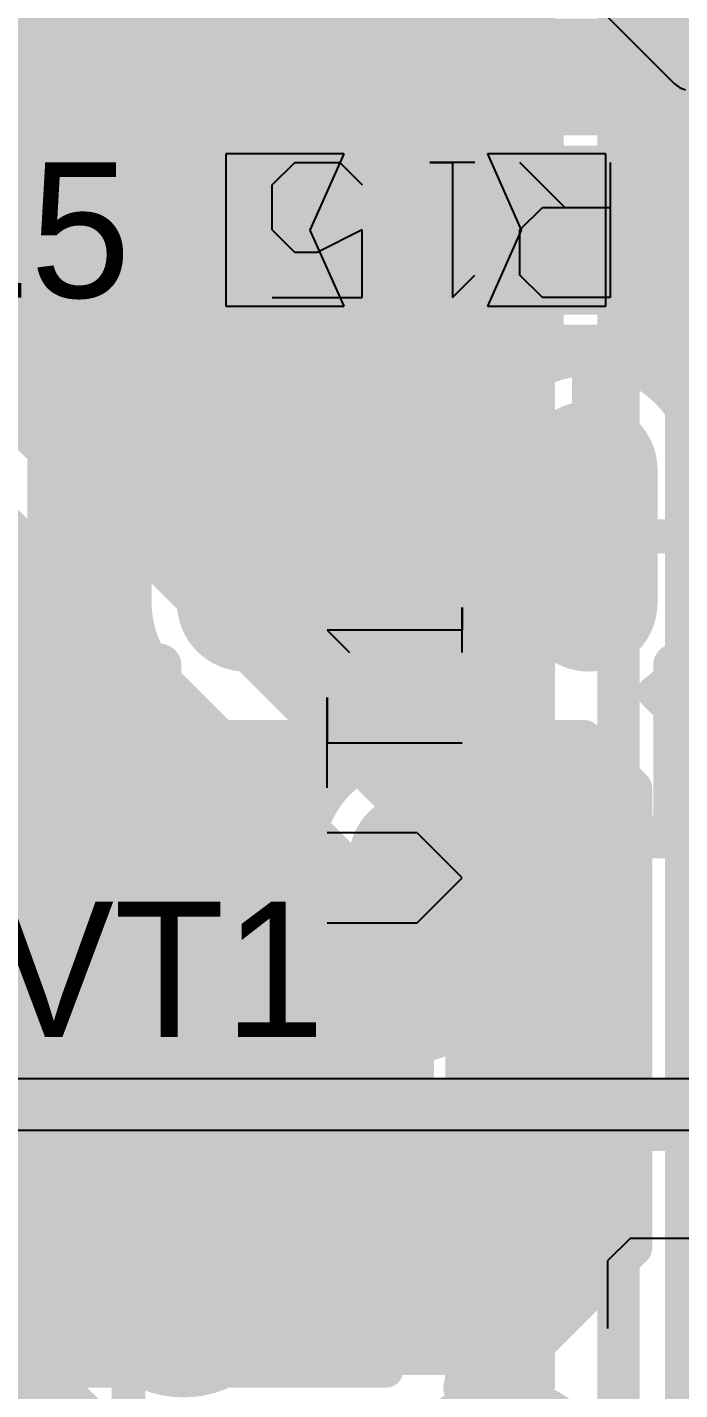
# Model space of a CAD drawing. Header units: millimetres. Extents: x 0.11 to 5.67, y 0.55 to 4.24.
# Drawn here: x 4.3573 to 4.5094, y 1.6717 to 1.9892 of the extents above; entities that cross this region are included whole.
import ezdxf

# ---------------------------------------------------------------- set-up
doc = ezdxf.new("R2010")
doc.units = ezdxf.units.MM
doc.header["$MEASUREMENT"] = 0
for name, color, linetype in [('BottomLayer', 5, 'Continuous'), ('BottomOverlay', 54, 'Continuous'), ('InternalPlane1', 76, 'Continuous'), ('InternalPlane2', 16, 'Continuous'), ('Mechanical3', 76, 'Continuous'), ('MultiLayer', 9, 'Continuous'), ('TopLayer', 1, 'Continuous'), ('TopOverlay', 2, 'Continuous'), ('TopPaste', 8, 'Continuous'), ('TopSolder', 216, 'Continuous'), ('ViaHoleLayer', 16, 'Continuous')]:
    doc.layers.add(name, color=color, linetype=linetype)

# ---------------------------------------------------------------- blocks, each defined once
blk = doc.blocks.new('SOT_23_123__65')
at = {"layer": 'Mechanical3'}
for p, q in [((-0.04429, 0.01967), (-0.04429, -0.00132)), ((-0.0233, -0.00132), (-0.0233, 0.01967)), ((-0.01281, 0.01967), (0.00819, 0.01967)), ((0.00819, 0.01967), (-0.00231, 0.01967)), ((-0.00231, 0.01967), (-0.00231, -0.01181)), ((0.02393, 0.01967), (0.01868, 0.01443)), ((0.02393, -0.01181), (0.02393, 0.01967)), ((-0.04429, -0.00132), (-0.0338, -0.01181)), ((-0.0338, -0.01181), (-0.0233, -0.00132)), ((0.01868, -0.01181), (0.02918, -0.01181)), ((0.02918, -0.01181), (0.02393, -0.01181))]:
    blk.add_line(p, q, dxfattribs=at)
at = {"layer": 'TopLayer', "const_width": 0.02807}
for points in [[(0.03027, 0.03866), (0.06125, 0.03866)], [(-0.06073, -0.00134), (-0.02975, -0.00134)], [(0.03027, -0.04134), (0.06125, -0.04134)]]:
    blk.add_lwpolyline(points, dxfattribs=at)
at = {"layer": 'TopLayer', "const_width": 0.01404}
for points in [[(0.02325, 0.03866, 1), (0.03729, 0.03866, 1)], [(0.05423, 0.03866, 1), (0.06827, 0.03866, 1)], [(-0.06775, -0.00134, 1), (-0.05371, -0.00134, 1)], [(-0.03677, -0.00134, 1), (-0.02273, -0.00134, 1)], [(0.02325, -0.04134, 1), (0.03729, -0.04134, 1)], [(0.05423, -0.04134, 1), (0.06827, -0.04134, 1)]]:
    blk.add_lwpolyline(points, format="xyb", close=True, dxfattribs=at)
at = {"layer": 'TopOverlay', "const_width": 0.01}
for points in [[(-0.02424, 0.05866), (-0.02424, 0.02866)], [(-0.02424, 0.05866), (0.01576, 0.05866)], [(0.02576, 0.00866), (0.02576, -0.01134)], [(-0.02424, -0.03134), (-0.02424, -0.06134)], [(-0.02424, -0.06134), (0.01576, -0.06134)]]:
    blk.add_lwpolyline(points, dxfattribs=at)
at = {"layer": 'TopOverlay', "const_width": 0.005}
for points in [[(-0.02674, 0.05866, 1), (-0.02174, 0.05866, 1)], [(-0.02674, 0.05866, 1), (-0.02174, 0.05866, 1)], [(0.01326, 0.05866, 1), (0.01826, 0.05866, 1)], [(-0.02674, 0.02866, 1), (-0.02174, 0.02866, 1)], [(0.02326, 0.00866, 1), (0.02826, 0.00866, 1)], [(0.02326, -0.01134, 1), (0.02826, -0.01134, 1)], [(-0.02674, -0.03134, 1), (-0.02174, -0.03134, 1)], [(-0.02674, -0.06134, 1), (-0.02174, -0.06134, 1)], [(-0.02674, -0.06134, 1), (-0.02174, -0.06134, 1)], [(0.01326, -0.06134, 1), (0.01826, -0.06134, 1)]]:
    blk.add_lwpolyline(points, format="xyb", close=True, dxfattribs=at)
at = {"layer": 'TopPaste', "const_width": 0.02807}
for points in [[(0.03027, 0.03866), (0.06125, 0.03866)], [(-0.06073, -0.00134), (-0.02975, -0.00134)], [(0.03027, -0.04134), (0.06125, -0.04134)]]:
    blk.add_lwpolyline(points, dxfattribs=at)
at = {"layer": 'TopPaste', "const_width": 0.01404}
for points in [[(0.02325, 0.03866, 1), (0.03729, 0.03866, 1)], [(0.05423, 0.03866, 1), (0.06827, 0.03866, 1)], [(-0.06775, -0.00134, 1), (-0.05371, -0.00134, 1)], [(-0.03677, -0.00134, 1), (-0.02273, -0.00134, 1)], [(0.02325, -0.04134, 1), (0.03729, -0.04134, 1)], [(0.05423, -0.04134, 1), (0.06827, -0.04134, 1)]]:
    blk.add_lwpolyline(points, format="xyb", close=True, dxfattribs=at)
at = {"layer": 'TopSolder', "const_width": 0.03201}
for points in [[(0.03027, 0.03866), (0.06125, 0.03866)], [(-0.06073, -0.00134), (-0.02975, -0.00134)], [(0.03027, -0.04134), (0.06125, -0.04134)]]:
    blk.add_lwpolyline(points, dxfattribs=at)
at = {"layer": 'TopSolder', "const_width": 0.016}
for points in [[(0.02227, 0.03866, 1), (0.03827, 0.03866, 1)], [(0.05325, 0.03866, 1), (0.06925, 0.03866, 1)], [(-0.06873, -0.00134, 1), (-0.05273, -0.00134, 1)], [(-0.03775, -0.00134, 1), (-0.02175, -0.00134, 1)], [(0.02227, -0.04134, 1), (0.03827, -0.04134, 1)], [(0.05325, -0.04134, 1), (0.06925, -0.04134, 1)]]:
    blk.add_lwpolyline(points, format="xyb", close=True, dxfattribs=at)
blk = doc.blocks.new('RC0603_161')
at = {"layer": 'Mechanical3'}
for p, q in [((-0.04528, -0.01575), (-0.04528, 0.01574)), ((-0.04528, 0.01574), (-0.02953, 0.01574)), ((-0.02953, 0.01574), (-0.02429, 0.01049)), ((-0.00854, 0.01574), (-0.01379, 0.01049)), ((-0.00854, -0.01575), (-0.00854, 0.01574)), ((0.03344, 0.01574), (0.01245, 0.01574)), ((0.01245, 0.01574), (0.01245, -0.00001)), ((-0.02429, 0.01049), (-0.02429, -0.00001)), ((0.01245, -0.00001), (0.02294, 0.00524)), ((0.02294, 0.00524), (0.02819, 0.00524)), ((0.02819, 0.00524), (0.03344, -0.00001)), ((-0.02429, -0.00001), (-0.02953, -0.00525)), ((0.03344, -0.00001), (0.03344, -0.0105)), ((-0.02953, -0.00525), (-0.04528, -0.00525)), ((-0.03478, -0.00525), (-0.02429, -0.01575)), ((0.0177, -0.01575), (0.01245, -0.0105)), ((0.03344, -0.0105), (0.02819, -0.01575)), ((-0.01379, -0.01575), (-0.00329, -0.01575)), ((-0.00329, -0.01575), (-0.00854, -0.01575)), ((0.02819, -0.01575), (0.0177, -0.01575))]:
    blk.add_line(p, q, dxfattribs=at)
at = {"layer": 'TopLayer'}
for points in [[(-0.04429, -0.01772), (-0.01673, -0.01772), (-0.04429, 0.01772), (-0.01673, 0.01772)], [(0.04427, 0.01772), (0.01671, 0.01772), (0.04427, -0.01772), (0.01671, -0.01772)]]:
    blk.add_solid(points, dxfattribs=at)
at = {"layer": 'TopOverlay', "const_width": 0.00701}
for points in [[(-0.05217, 0.02559), (-0.05217, -0.02559)], [(0.05217, 0.02559), (-0.05217, 0.02559)], [(0.05217, 0.02559), (0.05217, -0.02559)], [(0.05217, -0.02559), (-0.05217, -0.02559)]]:
    blk.add_lwpolyline(points, dxfattribs=at)
at = {"layer": 'TopOverlay', "const_width": 0.0035}
for points in [[(-0.05392, 0.02559, 1), (-0.05041, 0.02559, 1)], [(-0.05392, 0.02559, 1), (-0.05041, 0.02559, 1)], [(0.05041, 0.02559, 1), (0.05392, 0.02559, 1)], [(0.05041, 0.02559, 1), (0.05392, 0.02559, 1)], [(-0.05392, -0.02559, 1), (-0.05041, -0.02559, 1)], [(-0.05392, -0.02559, 1), (-0.05041, -0.02559, 1)], [(0.05041, -0.02559, 1), (0.05392, -0.02559, 1)], [(0.05041, -0.02559, 1), (0.05392, -0.02559, 1)]]:
    blk.add_lwpolyline(points, format="xyb", close=True, dxfattribs=at)
at = {"layer": 'TopPaste'}
for p, q in [((-0.04429, 0.01772), (-0.04429, -0.01772)), ((-0.01673, 0.01772), (-0.04429, 0.01772)), ((-0.02461, 0), (-0.01673, 0.01772)), ((0.04427, 0.01772), (0.01671, 0.01772)), ((0.01671, 0.01772), (0.02458, 0)), ((0.04427, -0.01772), (0.04427, 0.01772)), ((-0.01673, -0.01772), (-0.02461, 0)), ((0.02458, 0), (0.01671, -0.01772)), ((-0.04429, -0.01772), (-0.01673, -0.01772)), ((0.01671, -0.01772), (0.04427, -0.01772))]:
    blk.add_line(p, q, dxfattribs=at)
at = {"layer": 'TopSolder'}
for points in [[(-0.04626, -0.01969), (-0.01476, -0.01969), (-0.04626, 0.01969), (-0.01476, 0.01969)], [(0.04624, 0.01969), (0.01474, 0.01969), (0.04624, -0.01969), (0.01474, -0.01969)]]:
    blk.add_solid(points, dxfattribs=at)
blk = doc.blocks.new('RTL8188_MODULE_B_177')
at = {"layer": 'BottomOverlay'}
for p, q in [((0.39721, -0.07086), (0.39721, -0.05512)), ((0.39197, -0.07611), (0.39721, -0.07086)), ((0.37622, -0.07611), (0.39197, -0.07611))]:
    blk.add_line(p, q, dxfattribs=at)
at = {"layer": 'BottomOverlay', "const_width": 0.00787}
for points in [[(0.50886, -0.01181), (0.50886, -0.10039)], [(0.50886, -0.10039), (0, -0.10039)]]:
    blk.add_lwpolyline(points, dxfattribs=at)
at = {"layer": 'BottomOverlay', "const_width": 0.00394}
blk.add_lwpolyline([(0.50689, -0.10039, 1), (0.51083, -0.10039, 1)], format="xyb", close=True, dxfattribs=at)
blk.add_lwpolyline([(0.50689, -0.10039, 1), (0.51083, -0.10039, 1)], format="xyb", close=True, dxfattribs=at)

msp = doc.modelspace()

# ---------------------------------------------------------------- linework, layer by layer
at = {"layer": 'BottomLayer'}
for points, const_width in [([(4.47638, 1.67297), (4.47638, 2.03408)], 0.00787), ([(4.49508, 1.63091), (4.49508, 2.03408)], 0.00984), ([(4.51083, 1.62438), (4.51083, 2.02756)], 0.00984), ([(4.33071, 1.99114), (4.47638, 1.99114)], 0.00787), ([(4.33071, 1.98326), (4.47638, 1.98326)], 0.00787), ([(4.33071, 1.97539), (4.47638, 1.97539)], 0.00787), ([(4.33071, 1.96751), (4.47638, 1.96751)], 0.00787), ([(4.33071, 1.95964), (4.47638, 1.95964)], 0.00787), ([(4.33071, 1.95177), (4.47638, 1.95177)], 0.00787), ([(4.33071, 1.94389), (4.47638, 1.94389)], 0.00787), ([(4.33071, 1.93602), (4.47638, 1.93602)], 0.00787), ([(4.33071, 1.92814), (4.47638, 1.92814)], 0.00787), ([(4.33071, 1.92027), (4.47638, 1.92027)], 0.00787), ([(4.33071, 1.9124), (4.47638, 1.9124)], 0.00787), ([(4.34573, 1.90452), (4.47638, 1.90452)], 0.00787), ([(4.35013, 1.90131), (4.45347, 1.79796)], 0.00787), ([(4.35478, 1.89665), (4.47638, 1.89665)], 0.00787), ([(4.3376, 1.88878), (4.44094, 1.78543)], 0.00787), ([(4.36266, 1.88877), (4.47638, 1.88877)], 0.00787), ([(4.37053, 1.8809), (4.47638, 1.8809)], 0.00787), ([(3.89442, 1.87303), (4.35335, 1.87303)], 0.00787), ([(4.37841, 1.87303), (4.47638, 1.87303)], 0.00787), ([(3.90316, 1.86515), (4.36123, 1.86515)], 0.00787), ([(4.38628, 1.86515), (4.47638, 1.86515)], 0.00787), ([(3.90845, 1.85728), (4.3691, 1.85728)], 0.00787), ([(4.39415, 1.85728), (4.47638, 1.85728)], 0.00787), ([(3.91163, 1.8494), (4.37697, 1.8494)], 0.00787), ([(4.40203, 1.8494), (4.47638, 1.8494)], 0.00787), ([(3.91317, 1.84153), (4.38485, 1.84153)], 0.00787), ([(4.4099, 1.84153), (4.47638, 1.84153)], 0.00787), ([(3.91324, 1.83366), (4.39272, 1.83366)], 0.00787), ([(4.41778, 1.83366), (4.47638, 1.83366)], 0.00787), ([(3.91185, 1.82578), (4.4006, 1.82578)], 0.00787), ([(4.42565, 1.82578), (4.47638, 1.82578)], 0.00787), ([(3.90885, 1.81791), (4.40847, 1.81791)], 0.00787), ([(4.43352, 1.81791), (4.47638, 1.81791)], 0.00787), ([(3.9038, 1.81003), (4.41634, 1.81003)], 0.00787), ([(4.4414, 1.81003), (4.47638, 1.81003)], 0.00787), ([(3.89552, 1.80216), (4.42422, 1.80216)], 0.00787), ([(4.44927, 1.80216), (4.47638, 1.80216)], 0.00787), ([(3.87587, 1.79429), (4.43209, 1.79429)], 0.00787), ([(4.45629, 1.79429), (4.47638, 1.79429)], 0.00787), ([(3.81496, 1.78641), (4.43997, 1.78641)], 0.00787), ([(4.45863, 1.78641), (4.47638, 1.78641)], 0.00787), ([(4.44094, 1.67618), (4.44094, 1.78543)], 0.00787), ([(4.45866, 1.67618), (4.45866, 1.78543)], 0.00787), ([(3.91339, 1.77854), (4.44094, 1.77854)], 0.00787), ([(4.45866, 1.77854), (4.47638, 1.77854)], 0.00787), ([(3.91339, 1.77066), (4.44094, 1.77066)], 0.00787), ([(4.45866, 1.77066), (4.47638, 1.77066)], 0.00787), ([(3.91339, 1.76279), (4.44094, 1.76279)], 0.00787), ([(4.45866, 1.76279), (4.47638, 1.76279)], 0.00787), ([(3.91339, 1.75492), (4.44094, 1.75492)], 0.00787), ([(4.45866, 1.75492), (4.47638, 1.75492)], 0.00787), ([(3.91339, 1.74704), (4.44094, 1.74704)], 0.00787), ([(4.45866, 1.74704), (4.47638, 1.74704)], 0.00787), ([(3.91339, 1.73917), (4.44094, 1.73917)], 0.00787), ([(4.45866, 1.73917), (4.47638, 1.73917)], 0.00787), ([(3.91339, 1.73129), (4.44094, 1.73129)], 0.00787), ([(4.45866, 1.73129), (4.47638, 1.73129)], 0.00787), ([(3.91339, 1.72342), (4.44094, 1.72342)], 0.00787), ([(4.45866, 1.72342), (4.47638, 1.72342)], 0.00787), ([(3.91339, 1.71555), (4.44094, 1.71555)], 0.00787), ([(4.45866, 1.71555), (4.47638, 1.71555)], 0.00787), ([(3.91339, 1.70767), (4.44094, 1.70767)], 0.00787), ([(4.45866, 1.70767), (4.47638, 1.70767)], 0.00787), ([(3.91339, 1.6998), (4.44094, 1.6998)], 0.00787), ([(4.45866, 1.6998), (4.47638, 1.6998)], 0.00787), ([(3.87796, 1.69192), (4.44094, 1.69192)], 0.00787), ([(4.45866, 1.69192), (4.47638, 1.69192)], 0.00787), ([(3.88583, 1.68405), (4.44094, 1.68405)], 0.00787), ([(4.45866, 1.68405), (4.47638, 1.68405)], 0.00787), ([(3.8937, 1.67618), (4.44094, 1.67618)], 0.00787), ([(4.45866, 1.67618), (4.47638, 1.67618)], 0.00787)]:
    msp.add_lwpolyline(points, dxfattribs=dict(at, const_width=const_width))
for points, const_width in [([(4.47441, 1.99114, 1), (4.47835, 1.99114, 1)], 0.00394), ([(4.47441, 1.98326, 1), (4.47835, 1.98326, 1)], 0.00394), ([(4.47441, 1.97539, 1), (4.47835, 1.97539, 1)], 0.00394), ([(4.47441, 1.96751, 1), (4.47835, 1.96751, 1)], 0.00394), ([(4.47441, 1.95964, 1), (4.47835, 1.95964, 1)], 0.00394), ([(4.47441, 1.95177, 1), (4.47835, 1.95177, 1)], 0.00394), ([(4.47441, 1.94389, 1), (4.47835, 1.94389, 1)], 0.00394), ([(4.47441, 1.93602, 1), (4.47835, 1.93602, 1)], 0.00394), ([(4.47441, 1.92814, 1), (4.47835, 1.92814, 1)], 0.00394), ([(4.47441, 1.92027, 1), (4.47835, 1.92027, 1)], 0.00394), ([(4.47441, 1.9124, 1), (4.47835, 1.9124, 1)], 0.00394), ([(4.47441, 1.90452, 1), (4.47835, 1.90452, 1)], 0.00394), ([(4.35282, 1.89665, 1), (4.35675, 1.89665, 1)], 0.00394), ([(4.47441, 1.89665, 1), (4.47835, 1.89665, 1)], 0.00394), ([(4.36069, 1.88877, 1), (4.36463, 1.88877, 1)], 0.00394), ([(4.47441, 1.88877, 1), (4.47835, 1.88877, 1)], 0.00394), ([(4.36856, 1.8809, 1), (4.3725, 1.8809, 1)], 0.00394), ([(4.47441, 1.8809, 1), (4.47835, 1.8809, 1)], 0.00394), ([(4.35138, 1.87303, 1), (4.35532, 1.87303, 1)], 0.00394), ([(4.37644, 1.87303, 1), (4.38038, 1.87303, 1)], 0.00394), ([(4.47441, 1.87303, 1), (4.47835, 1.87303, 1)], 0.00394), ([(4.35926, 1.86515, 1), (4.36319, 1.86515, 1)], 0.00394), ([(4.38431, 1.86515, 1), (4.38825, 1.86515, 1)], 0.00394), ([(4.47441, 1.86515, 1), (4.47835, 1.86515, 1)], 0.00394), ([(4.36713, 1.85728, 1), (4.37107, 1.85728, 1)], 0.00394), ([(4.39219, 1.85728, 1), (4.39612, 1.85728, 1)], 0.00394), ([(4.47441, 1.85728, 1), (4.47835, 1.85728, 1)], 0.00394), ([(4.37501, 1.8494, 1), (4.37894, 1.8494, 1)], 0.00394), ([(4.40006, 1.8494, 1), (4.404, 1.8494, 1)], 0.00394), ([(4.47441, 1.8494, 1), (4.47835, 1.8494, 1)], 0.00394), ([(4.38288, 1.84153, 1), (4.38682, 1.84153, 1)], 0.00394), ([(4.40793, 1.84153, 1), (4.41187, 1.84153, 1)], 0.00394), ([(4.47441, 1.84153, 1), (4.47835, 1.84153, 1)], 0.00394), ([(4.39075, 1.83366, 1), (4.39469, 1.83366, 1)], 0.00394), ([(4.41581, 1.83366, 1), (4.41975, 1.83366, 1)], 0.00394), ([(4.47441, 1.83366, 1), (4.47835, 1.83366, 1)], 0.00394), ([(4.39863, 1.82578, 1), (4.40256, 1.82578, 1)], 0.00394), ([(4.42368, 1.82578, 1), (4.42762, 1.82578, 1)], 0.00394), ([(4.47441, 1.82578, 1), (4.47835, 1.82578, 1)], 0.00394), ([(4.4065, 1.81791, 1), (4.41044, 1.81791, 1)], 0.00394), ([(4.43156, 1.81791, 1), (4.43549, 1.81791, 1)], 0.00394), ([(4.47441, 1.81791, 1), (4.47835, 1.81791, 1)], 0.00394), ([(4.41438, 1.81003, 1), (4.41831, 1.81003, 1)], 0.00394), ([(4.43943, 1.81003, 1), (4.44337, 1.81003, 1)], 0.00394), ([(4.47441, 1.81003, 1), (4.47835, 1.81003, 1)], 0.00394), ([(4.38727, 1.79429, 1), (4.39908, 1.79429, 1)], 0.01181), ([(4.42225, 1.80216, 1), (4.42619, 1.80216, 1)], 0.00394), ([(4.4473, 1.80216, 1), (4.45124, 1.80216, 1)], 0.00394), ([(4.47441, 1.80216, 1), (4.47835, 1.80216, 1)], 0.00394), ([(4.4515, 1.79796, 1), (4.45544, 1.79796, 1)], 0.00394), ([(4.4515, 1.79796, 1), (4.45544, 1.79796, 1)], 0.00394), ([(4.4515, 1.79796, 1), (4.45544, 1.79796, 1)], 0.00394), ([(4.43012, 1.79429, 1), (4.43406, 1.79429, 1)], 0.00394), ([(4.45432, 1.79429, 1), (4.45826, 1.79429, 1)], 0.00394), ([(4.47441, 1.79429, 1), (4.47835, 1.79429, 1)], 0.00394), ([(4.438, 1.78641, 1), (4.44193, 1.78641, 1)], 0.00394), ([(4.45667, 1.78641, 1), (4.4606, 1.78641, 1)], 0.00394), ([(4.47441, 1.78641, 1), (4.47835, 1.78641, 1)], 0.00394), ([(4.43898, 1.78543, 1), (4.44291, 1.78543, 1)], 0.00394), ([(4.43898, 1.78543, 1), (4.44291, 1.78543, 1)], 0.00394), ([(4.45669, 1.78543, 1), (4.46063, 1.78543, 1)], 0.00394), ([(4.45669, 1.78543, 1), (4.46063, 1.78543, 1)], 0.00394), ([(4.45669, 1.78543, 1), (4.46063, 1.78543, 1)], 0.00394), ([(4.43898, 1.77854, 1), (4.44291, 1.77854, 1)], 0.00394), ([(4.45669, 1.77854, 1), (4.46063, 1.77854, 1)], 0.00394), ([(4.47441, 1.77854, 1), (4.47835, 1.77854, 1)], 0.00394), ([(4.37598, 1.7628, 1), (4.3878, 1.7628, 1)], 0.01181), ([(4.43898, 1.77066, 1), (4.44291, 1.77066, 1)], 0.00394), ([(4.45669, 1.77066, 1), (4.46063, 1.77066, 1)], 0.00394), ([(4.47441, 1.77066, 1), (4.47835, 1.77066, 1)], 0.00394), ([(4.43898, 1.76279, 1), (4.44291, 1.76279, 1)], 0.00394), ([(4.45669, 1.76279, 1), (4.46063, 1.76279, 1)], 0.00394), ([(4.47441, 1.76279, 1), (4.47835, 1.76279, 1)], 0.00394), ([(4.43898, 1.75492, 1), (4.44291, 1.75492, 1)], 0.00394), ([(4.45669, 1.75492, 1), (4.46063, 1.75492, 1)], 0.00394), ([(4.47441, 1.75492, 1), (4.47835, 1.75492, 1)], 0.00394), ([(4.39961, 1.74409, 1), (4.41142, 1.74409, 1)], 0.01181), ([(4.43898, 1.74704, 1), (4.44291, 1.74704, 1)], 0.00394), ([(4.45669, 1.74704, 1), (4.46063, 1.74704, 1)], 0.00394), ([(4.47441, 1.74704, 1), (4.47835, 1.74704, 1)], 0.00394), ([(4.43898, 1.73917, 1), (4.44291, 1.73917, 1)], 0.00394), ([(4.45669, 1.73917, 1), (4.46063, 1.73917, 1)], 0.00394), ([(4.47441, 1.73917, 1), (4.47835, 1.73917, 1)], 0.00394), ([(4.37106, 1.72441, 1), (4.38287, 1.72441, 1)], 0.01181), ([(4.43898, 1.73129, 1), (4.44291, 1.73129, 1)], 0.00394), ([(4.45669, 1.73129, 1), (4.46063, 1.73129, 1)], 0.00394), ([(4.47441, 1.73129, 1), (4.47835, 1.73129, 1)], 0.00394), ([(4.43898, 1.72342, 1), (4.44291, 1.72342, 1)], 0.00394), ([(4.45669, 1.72342, 1), (4.46063, 1.72342, 1)], 0.00394), ([(4.47441, 1.72342, 1), (4.47835, 1.72342, 1)], 0.00394), ([(4.41142, 1.7126, 1), (4.42323, 1.7126, 1)], 0.01181), ([(4.43898, 1.71555, 1), (4.44291, 1.71555, 1)], 0.00394), ([(4.45669, 1.71555, 1), (4.46063, 1.71555, 1)], 0.00394), ([(4.47441, 1.71555, 1), (4.47835, 1.71555, 1)], 0.00394), ([(4.43898, 1.70767, 1), (4.44291, 1.70767, 1)], 0.00394), ([(4.45669, 1.70767, 1), (4.46063, 1.70767, 1)], 0.00394), ([(4.47441, 1.70767, 1), (4.47835, 1.70767, 1)], 0.00394), ([(4.3878, 1.69587, 1), (4.39961, 1.69587, 1)], 0.01181), ([(4.43898, 1.6998, 1), (4.44291, 1.6998, 1)], 0.00394), ([(4.45669, 1.6998, 1), (4.46063, 1.6998, 1)], 0.00394), ([(4.47441, 1.6998, 1), (4.47835, 1.6998, 1)], 0.00394), ([(4.43898, 1.69192, 1), (4.44291, 1.69192, 1)], 0.00394), ([(4.45669, 1.69192, 1), (4.46063, 1.69192, 1)], 0.00394), ([(4.47441, 1.69192, 1), (4.47835, 1.69192, 1)], 0.00394), ([(4.43898, 1.68405, 1), (4.44291, 1.68405, 1)], 0.00394), ([(4.45669, 1.68405, 1), (4.46063, 1.68405, 1)], 0.00394), ([(4.47441, 1.68405, 1), (4.47835, 1.68405, 1)], 0.00394), ([(4.43898, 1.67618, 1), (4.44291, 1.67618, 1)], 0.00394), ([(4.43898, 1.67618, 1), (4.44291, 1.67618, 1)], 0.00394), ([(4.45669, 1.67618, 1), (4.46063, 1.67618, 1)], 0.00394), ([(4.45669, 1.67618, 1), (4.46063, 1.67618, 1)], 0.00394), ([(4.45669, 1.67618, 1), (4.46063, 1.67618, 1)], 0.00394), ([(4.45669, 1.67618, 1), (4.46063, 1.67618, 1)], 0.00394), ([(4.47441, 1.67618, 1), (4.47835, 1.67618, 1)], 0.00394), ([(4.47441, 1.67297, 1), (4.47835, 1.67297, 1)], 0.00394), ([(4.47441, 1.67297, 1), (4.47835, 1.67297, 1)], 0.00394), ([(4.4562, 1.67203, 1), (4.46014, 1.67203, 1)], 0.00394), ([(4.4562, 1.67203, 1), (4.46014, 1.67203, 1)], 0.00394), ([(4.4562, 1.67203, 1), (4.46014, 1.67203, 1)], 0.00394)]:
    msp.add_lwpolyline(points, format="xyb", close=True, dxfattribs=dict(at, const_width=const_width))
at = {"layer": 'BottomLayer', "const_width": 0.00787}
for points in [[(4.45347, 1.79796, -0.198912), (4.45866, 1.78543)], [(4.45347, 1.79796, -0.198912), (4.45866, 1.78543)], [(4.45866, 1.67618, -0.059154), (4.45817, 1.67203)], [(4.45866, 1.67618, -0.059154), (4.45817, 1.67203)], [(4.45817, 1.67203, -0.184167), (4.47638, 1.67297)]]:
    msp.add_lwpolyline(points, format="xyb", dxfattribs=at)
at = {"layer": 'InternalPlane1', "const_width": 0.02591}
for points in [[(4.38022, 1.79429, 1), (4.40613, 1.79429, 1)], [(4.36894, 1.7628, 1), (4.39484, 1.7628, 1)], [(4.39256, 1.74409, 1), (4.41846, 1.74409, 1)], [(4.36402, 1.72441, 1), (4.38992, 1.72441, 1)], [(4.40437, 1.7126, 1), (4.43028, 1.7126, 1)], [(4.38075, 1.69587, 1), (4.40665, 1.69587, 1)], [(4.45555, 1.64862, 1), (4.48146, 1.64862, 1)]]:
    msp.add_lwpolyline(points, format="xyb", close=True, dxfattribs=at)
at = {"layer": 'InternalPlane2'}
for p, q in [((4.48222, 2.00192), (4.50803, 1.9761)), ((4.50803, 1.9761), (4.50803, 1.9761)), ((4.50803, 1.9761), (4.50927, 1.97516)), ((4.50927, 1.97516), (4.5107, 1.97456)), ((4.55363, 1.74415), (4.35138, 1.74415)), ((4.35385, 1.73223), (4.5561, 1.73223))]:
    msp.add_line(p, q, dxfattribs=at)
at = {"layer": 'InternalPlane2', "const_width": 0.01181}
for points in [[(4.48469, 2.00787), (4.51225, 1.98032)], [(4.51225, 1.98032), (4.90453, 1.98032)], [(4.35138, 1.73819), (4.5561, 1.73819)]]:
    msp.add_lwpolyline(points, dxfattribs=at)
at = {"layer": 'InternalPlane2'}
for points, const_width in [([(4.50929, 1.98032, 1), (4.5152, 1.98032, 1)], 0.00591), ([(4.50929, 1.98032, 1), (4.5152, 1.98032, 1)], 0.00591), ([(4.38022, 1.79429, 1), (4.40613, 1.79429, 1)], 0.02591), ([(4.36894, 1.7628, 1), (4.39484, 1.7628, 1)], 0.02591), ([(4.39256, 1.74409, 1), (4.41846, 1.74409, 1)], 0.02591), ([(4.36402, 1.72441, 1), (4.38992, 1.72441, 1)], 0.02591), ([(4.40437, 1.7126, 1), (4.43028, 1.7126, 1)], 0.02591), ([(4.38075, 1.69587, 1), (4.40665, 1.69587, 1)], 0.02591), ([(4.45555, 1.64862, 1), (4.48146, 1.64862, 1)], 0.02591)]:
    msp.add_lwpolyline(points, format="xyb", close=True, dxfattribs=dict(at, const_width=const_width))
at = {"layer": 'MultiLayer', "const_width": 0.01181}
for points in [[(4.38727, 1.79429, 1), (4.39908, 1.79429, 1)], [(4.37598, 1.7628, 1), (4.3878, 1.7628, 1)], [(4.39961, 1.74409, 1), (4.41142, 1.74409, 1)], [(4.37106, 1.72441, 1), (4.38287, 1.72441, 1)], [(4.41142, 1.7126, 1), (4.42323, 1.7126, 1)], [(4.3878, 1.69587, 1), (4.39961, 1.69587, 1)]]:
    msp.add_lwpolyline(points, format="xyb", close=True, dxfattribs=at)
at = {"layer": 'TopLayer', "const_width": 0.00787}
for points in [[(4.44685, 1.85925), (4.44685, 2.06398)], [(4.29823, 1.99114), (4.44685, 1.99114)], [(4.46457, 1.9813), (4.47047, 1.9872)], [(4.47047, 1.9872), (4.49311, 1.9872)], [(4.49311, 1.9872), (4.52165, 1.95866)], [(4.29823, 1.98326), (4.44685, 1.98326)], [(4.46653, 1.98326), (4.49705, 1.98326)], [(4.29823, 1.98228), (4.36122, 1.91929)], [(4.46457, 1.97146), (4.46457, 1.9813)], [(4.30512, 1.97539), (4.44685, 1.97539)], [(4.46457, 1.97539), (4.50493, 1.97539)], [(4.39176, 1.97146), (4.44294, 1.97146)], [(4.39176, 1.9124), (4.39176, 1.97146)], [(4.44294, 1.9124), (4.44294, 1.97146)], [(4.46457, 1.97146), (4.50394, 1.97146)], [(4.50394, 1.9124), (4.50394, 1.97146)], [(4.313, 1.96751), (4.39176, 1.96751)], [(4.41735, 1.94193), (4.41735, 1.96752)], [(4.44294, 1.96751), (4.44685, 1.96751)], [(4.47835, 1.94193), (4.47835, 1.96752)], [(4.50394, 1.96751), (4.5128, 1.96751)], [(4.32087, 1.95964), (4.39176, 1.95964)], [(4.44294, 1.95964), (4.44685, 1.95964)], [(4.50394, 1.95964), (4.52067, 1.95964)], [(4.32875, 1.95177), (4.39176, 1.95177)], [(4.44294, 1.95177), (4.44685, 1.95177)], [(4.50394, 1.95177), (4.52165, 1.95177)], [(4.33662, 1.94389), (4.39176, 1.94389)], [(4.39569, 1.94193), (4.41735, 1.94193)], [(4.41735, 1.94193), (4.439, 1.94193)], [(4.41735, 1.91634), (4.41735, 1.94193)], [(4.44294, 1.94389), (4.44685, 1.94389)], [(4.47835, 1.94193), (4.5, 1.94193)], [(4.47835, 1.91634), (4.47835, 1.94193)], [(4.50394, 1.94389), (4.52165, 1.94389)], [(4.34449, 1.93602), (4.39176, 1.93602)], [(4.44294, 1.93602), (4.44685, 1.93602)], [(4.50394, 1.93602), (4.52165, 1.93602)], [(4.35237, 1.92814), (4.39176, 1.92814)], [(4.44294, 1.92814), (4.44685, 1.92814)], [(4.50394, 1.92814), (4.52165, 1.92814)], [(4.36024, 1.92027), (4.39176, 1.92027)], [(4.44294, 1.92027), (4.44685, 1.92027)], [(4.50394, 1.92027), (4.52756, 1.92027)], [(4.36122, 1.85827), (4.36122, 1.91929)], [(4.36122, 1.9124), (4.44685, 1.9124)], [(4.39176, 1.9124), (4.44294, 1.9124)], [(4.46457, 1.9124), (4.50394, 1.9124)], [(4.46457, 1.89654), (4.46457, 1.9124)], [(4.46457, 1.9124), (4.53544, 1.9124)], [(4.40819, 1.87056), (4.40819, 1.90796)], [(4.48819, 1.87056), (4.48819, 1.90796)], [(4.36122, 1.90452), (4.39011, 1.90452)], [(4.42627, 1.90452), (4.44685, 1.90452)], [(4.46457, 1.90452), (4.47011, 1.90452)], [(4.50627, 1.90452), (4.54331, 1.90452)], [(4.36122, 1.89665), (4.38461, 1.89665)], [(4.43177, 1.89665), (4.44685, 1.89665)], [(4.51176, 1.89665), (4.5624, 1.89665)], [(4.36122, 1.88877), (4.38249, 1.88877)], [(4.43389, 1.88877), (4.44685, 1.88877)], [(4.38234, 1.85507), (4.38234, 1.88606)], [(4.43404, 1.85507), (4.43404, 1.88606)], [(4.36122, 1.8809), (4.38234, 1.8809)], [(4.43404, 1.8809), (4.44685, 1.8809)], [(4.36122, 1.87303), (4.38234, 1.87303)], [(4.43404, 1.87303), (4.44685, 1.87303)], [(4.38628, 1.87056), (4.40819, 1.87056)], [(4.40819, 1.87056), (4.4301, 1.87056)], [(4.48819, 1.87056), (4.5101, 1.87056)], [(4.36122, 1.86515), (4.38234, 1.86515)], [(4.43404, 1.86515), (4.44685, 1.86515)], [(4.36122, 1.85827), (4.38314, 1.83635)], [(4.36221, 1.85728), (4.38234, 1.85728)], [(4.43404, 1.85728), (4.44692, 1.85728)], [(4.44685, 1.85925), (4.44744, 1.84154)], [(4.37008, 1.8494), (4.38297, 1.8494)], [(4.43341, 1.8494), (4.44718, 1.8494)], [(4.37796, 1.84153), (4.38617, 1.84153)], [(4.43021, 1.84154), (4.44744, 1.84154)], [(4.5102, 1.84153), (4.56585, 1.84153)], [(4.50341, 1.83418), (4.52559, 1.81201)], [(4.50394, 1.83366), (4.56885, 1.83366)], [(4.51182, 1.82578), (4.57597, 1.82578)], [(4.36122, 1.78937), (4.39567, 1.82382)], [(4.39567, 1.82382), (4.4872, 1.82382)], [(4.4872, 1.82382), (4.49902, 1.81201)], [(4.38976, 1.81791), (4.43612, 1.81791)], [(4.44819, 1.77956), (4.44819, 1.81696)], [(4.46026, 1.81791), (4.49312, 1.81791)], [(4.49902, 1.70472), (4.49902, 1.81201)], [(4.38188, 1.81003), (4.42713, 1.81003)], [(4.46925, 1.81003), (4.49902, 1.81003)], [(4.37401, 1.80216), (4.42334, 1.80216)], [(4.47304, 1.80216), (4.49902, 1.80216)], [(4.36614, 1.79429), (4.42234, 1.79429)], [(4.42234, 1.76407), (4.42234, 1.79506)], [(4.47404, 1.76407), (4.47404, 1.79506)], [(4.47404, 1.79429), (4.49902, 1.79429)], [(4.36122, 1.70177), (4.36122, 1.78937)], [(4.36122, 1.78641), (4.42234, 1.78641)], [(4.47404, 1.78641), (4.49902, 1.78641)], [(4.36122, 1.77854), (4.42234, 1.77854)], [(4.42628, 1.77956), (4.44819, 1.77956)], [(4.44819, 1.77956), (4.4701, 1.77956)], [(4.44819, 1.74216), (4.44819, 1.77956)], [(4.47404, 1.77854), (4.49902, 1.77854)], [(4.36122, 1.77066), (4.42234, 1.77066)], [(4.47404, 1.77066), (4.49902, 1.77066)], [(4.36122, 1.76279), (4.42237, 1.76279)], [(4.474, 1.76279), (4.49902, 1.76279)], [(4.36122, 1.75492), (4.42402, 1.75492)], [(4.47236, 1.75492), (4.49902, 1.75492)], [(4.36122, 1.74704), (4.42875, 1.74704)], [(4.46763, 1.74704), (4.49902, 1.74704)], [(4.36122, 1.73917), (4.44127, 1.73917)], [(4.45511, 1.73917), (4.49902, 1.73917)], [(4.36122, 1.73129), (4.49902, 1.73129)], [(4.36122, 1.72342), (4.49902, 1.72342)], [(4.36122, 1.71555), (4.49902, 1.71555)], [(4.36122, 1.70767), (4.49902, 1.70767)], [(4.47343, 1.67913), (4.49902, 1.70472)], [(4.36122, 1.70177), (4.38386, 1.67913)], [(4.36319, 1.6998), (4.49409, 1.6998)], [(4.37107, 1.69192), (4.48622, 1.69192)], [(4.34869, 1.68924), (4.37133, 1.66661)], [(3.74337, 1.68405), (4.35389, 1.68405)], [(4.37894, 1.68405), (4.47834, 1.68405)], [(4.38386, 1.67913), (4.47343, 1.67913)], [(3.76492, 1.67618), (4.36176, 1.67618)], [(3.77724, 1.6683), (4.36963, 1.6683)]]:
    msp.add_lwpolyline(points, dxfattribs=at)
at = {"layer": 'TopLayer'}
for points, const_width in [([(4.44488, 1.99114, 1), (4.44882, 1.99114, 1)], 0.00394), ([(4.4685, 1.9872, 1), (4.47244, 1.9872, 1)], 0.00394), ([(4.4685, 1.9872, 1), (4.47244, 1.9872, 1)], 0.00394), ([(4.49114, 1.9872, 1), (4.49508, 1.9872, 1)], 0.00394), ([(4.49114, 1.9872, 1), (4.49508, 1.9872, 1)], 0.00394), ([(4.44488, 1.98326, 1), (4.44882, 1.98326, 1)], 0.00394), ([(4.46456, 1.98326, 1), (4.4685, 1.98326, 1)], 0.00394), ([(4.49508, 1.98326, 1), (4.49902, 1.98326, 1)], 0.00394), ([(4.4626, 1.9813, 1), (4.46654, 1.9813, 1)], 0.00394), ([(4.4626, 1.9813, 1), (4.46654, 1.9813, 1)], 0.00394), ([(4.44488, 1.97539, 1), (4.44882, 1.97539, 1)], 0.00394), ([(4.4626, 1.97539, 1), (4.46654, 1.97539, 1)], 0.00394), ([(4.50296, 1.97539, 1), (4.5069, 1.97539, 1)], 0.00394), ([(4.38979, 1.97146, 1), (4.39372, 1.97146, 1)], 0.00394), ([(4.38979, 1.97146, 1), (4.39372, 1.97146, 1)], 0.00394), ([(4.44097, 1.97146, 1), (4.44491, 1.97146, 1)], 0.00394), ([(4.44097, 1.97146, 1), (4.44491, 1.97146, 1)], 0.00394), ([(4.4626, 1.97146, 1), (4.46654, 1.97146, 1)], 0.00394), ([(4.4626, 1.97146, 1), (4.46654, 1.97146, 1)], 0.00394), ([(4.50197, 1.97146, 1), (4.50591, 1.97146, 1)], 0.00394), ([(4.50197, 1.97146, 1), (4.50591, 1.97146, 1)], 0.00394), ([(4.38979, 1.96751, 1), (4.39372, 1.96751, 1)], 0.00394), ([(4.41538, 1.96752, 1), (4.41931, 1.96752, 1)], 0.00394), ([(4.44097, 1.96751, 1), (4.44491, 1.96751, 1)], 0.00394), ([(4.44488, 1.96751, 1), (4.44882, 1.96751, 1)], 0.00394), ([(4.47638, 1.96752, 1), (4.48031, 1.96752, 1)], 0.00394), ([(4.50197, 1.96751, 1), (4.50591, 1.96751, 1)], 0.00394), ([(4.51083, 1.96751, 1), (4.51477, 1.96751, 1)], 0.00394), ([(4.38979, 1.95964, 1), (4.39372, 1.95964, 1)], 0.00394), ([(4.44097, 1.95964, 1), (4.44491, 1.95964, 1)], 0.00394), ([(4.44488, 1.95964, 1), (4.44882, 1.95964, 1)], 0.00394), ([(4.50197, 1.95964, 1), (4.50591, 1.95964, 1)], 0.00394), ([(4.38979, 1.95177, 1), (4.39372, 1.95177, 1)], 0.00394), ([(4.44097, 1.95177, 1), (4.44491, 1.95177, 1)], 0.00394), ([(4.44488, 1.95177, 1), (4.44882, 1.95177, 1)], 0.00394), ([(4.50197, 1.95177, 1), (4.50591, 1.95177, 1)], 0.00394), ([(4.38979, 1.94389, 1), (4.39372, 1.94389, 1)], 0.00394), ([(4.39372, 1.94193, 1), (4.39766, 1.94193, 1)], 0.00394), ([(4.41538, 1.94193, 1), (4.41931, 1.94193, 1)], 0.00394), ([(4.41538, 1.94193, 1), (4.41931, 1.94193, 1)], 0.00394), ([(4.41538, 1.94193, 1), (4.41931, 1.94193, 1)], 0.00394), ([(4.41538, 1.94193, 1), (4.41931, 1.94193, 1)], 0.00394), ([(4.43703, 1.94193, 1), (4.44097, 1.94193, 1)], 0.00394), ([(4.44097, 1.94389, 1), (4.44491, 1.94389, 1)], 0.00394), ([(4.44488, 1.94389, 1), (4.44882, 1.94389, 1)], 0.00394), ([(4.47638, 1.94193, 1), (4.48031, 1.94193, 1)], 0.00394), ([(4.47638, 1.94193, 1), (4.48031, 1.94193, 1)], 0.00394), ([(4.47638, 1.94193, 1), (4.48031, 1.94193, 1)], 0.00394), ([(4.49803, 1.94193, 1), (4.50197, 1.94193, 1)], 0.00394), ([(4.50197, 1.94389, 1), (4.50591, 1.94389, 1)], 0.00394), ([(4.38979, 1.93602, 1), (4.39372, 1.93602, 1)], 0.00394), ([(4.44097, 1.93602, 1), (4.44491, 1.93602, 1)], 0.00394), ([(4.44488, 1.93602, 1), (4.44882, 1.93602, 1)], 0.00394), ([(4.50197, 1.93602, 1), (4.50591, 1.93602, 1)], 0.00394), ([(4.38979, 1.92814, 1), (4.39372, 1.92814, 1)], 0.00394), ([(4.44097, 1.92814, 1), (4.44491, 1.92814, 1)], 0.00394), ([(4.44488, 1.92814, 1), (4.44882, 1.92814, 1)], 0.00394), ([(4.50197, 1.92814, 1), (4.50591, 1.92814, 1)], 0.00394), ([(4.35827, 1.92027, 1), (4.36221, 1.92027, 1)], 0.00394), ([(4.38979, 1.92027, 1), (4.39372, 1.92027, 1)], 0.00394), ([(4.44097, 1.92027, 1), (4.44491, 1.92027, 1)], 0.00394), ([(4.44488, 1.92027, 1), (4.44882, 1.92027, 1)], 0.00394), ([(4.50197, 1.92027, 1), (4.50591, 1.92027, 1)], 0.00394), ([(4.35925, 1.91929, 1), (4.36319, 1.91929, 1)], 0.00394), ([(4.35925, 1.91929, 1), (4.36319, 1.91929, 1)], 0.00394), ([(4.41538, 1.91634, 1), (4.41931, 1.91634, 1)], 0.00394), ([(4.47638, 1.91634, 1), (4.48031, 1.91634, 1)], 0.00394), ([(4.35925, 1.9124, 1), (4.36319, 1.9124, 1)], 0.00394), ([(4.38979, 1.9124, 1), (4.39372, 1.9124, 1)], 0.00394), ([(4.38979, 1.9124, 1), (4.39372, 1.9124, 1)], 0.00394), ([(4.44097, 1.9124, 1), (4.44491, 1.9124, 1)], 0.00394), ([(4.44097, 1.9124, 1), (4.44491, 1.9124, 1)], 0.00394), ([(4.44488, 1.9124, 1), (4.44882, 1.9124, 1)], 0.00394), ([(4.4626, 1.9124, 1), (4.46654, 1.9124, 1)], 0.00394), ([(4.4626, 1.9124, 1), (4.46654, 1.9124, 1)], 0.00394), ([(4.4626, 1.9124, 1), (4.46654, 1.9124, 1)], 0.00394), ([(4.50197, 1.9124, 1), (4.50591, 1.9124, 1)], 0.00394), ([(4.50197, 1.9124, 1), (4.50591, 1.9124, 1)], 0.00394), ([(4.40622, 1.90796, 1), (4.41016, 1.90796, 1)], 0.00394), ([(4.48622, 1.90796, 1), (4.49016, 1.90796, 1)], 0.00394), ([(4.35925, 1.90452, 1), (4.36319, 1.90452, 1)], 0.00394), ([(4.38814, 1.90452, 1), (4.39207, 1.90452, 1)], 0.00394), ([(4.4243, 1.90452, 1), (4.42824, 1.90452, 1)], 0.00394), ([(4.44488, 1.90452, 1), (4.44882, 1.90452, 1)], 0.00394), ([(4.4626, 1.90452, 1), (4.46654, 1.90452, 1)], 0.00394), ([(4.46814, 1.90452, 1), (4.47207, 1.90452, 1)], 0.00394), ([(4.5043, 1.90452, 1), (4.50824, 1.90452, 1)], 0.00394), ([(4.35925, 1.89665, 1), (4.36319, 1.89665, 1)], 0.00394), ([(4.38264, 1.89665, 1), (4.38658, 1.89665, 1)], 0.00394), ([(4.4298, 1.89665, 1), (4.43373, 1.89665, 1)], 0.00394), ([(4.44488, 1.89665, 1), (4.44882, 1.89665, 1)], 0.00394), ([(4.4626, 1.89654, 1), (4.46654, 1.89654, 1)], 0.00394), ([(4.4626, 1.89654, 1), (4.46654, 1.89654, 1)], 0.00394), ([(4.5098, 1.89665, 1), (4.51373, 1.89665, 1)], 0.00394), ([(4.35925, 1.88877, 1), (4.36319, 1.88877, 1)], 0.00394), ([(4.38052, 1.88877, 1), (4.38445, 1.88877, 1)], 0.00394), ([(4.43192, 1.88877, 1), (4.43586, 1.88877, 1)], 0.00394), ([(4.44488, 1.88877, 1), (4.44882, 1.88877, 1)], 0.00394), ([(4.38037, 1.88606, 1), (4.38431, 1.88606, 1)], 0.00394), ([(4.38037, 1.88606, 1), (4.38431, 1.88606, 1)], 0.00394), ([(4.43207, 1.88606, 1), (4.436, 1.88606, 1)], 0.00394), ([(4.43207, 1.88606, 1), (4.436, 1.88606, 1)], 0.00394), ([(4.35925, 1.8809, 1), (4.36319, 1.8809, 1)], 0.00394), ([(4.38037, 1.8809, 1), (4.38431, 1.8809, 1)], 0.00394), ([(4.43207, 1.8809, 1), (4.436, 1.8809, 1)], 0.00394), ([(4.44488, 1.8809, 1), (4.44882, 1.8809, 1)], 0.00394), ([(4.35925, 1.87303, 1), (4.36319, 1.87303, 1)], 0.00394), ([(4.38037, 1.87303, 1), (4.38431, 1.87303, 1)], 0.00394), ([(4.43207, 1.87303, 1), (4.436, 1.87303, 1)], 0.00394), ([(4.44488, 1.87303, 1), (4.44882, 1.87303, 1)], 0.00394), ([(4.38431, 1.87056, 1), (4.38825, 1.87056, 1)], 0.00394), ([(4.40622, 1.87056, 1), (4.41016, 1.87056, 1)], 0.00394), ([(4.40622, 1.87056, 1), (4.41016, 1.87056, 1)], 0.00394), ([(4.40622, 1.87056, 1), (4.41016, 1.87056, 1)], 0.00394), ([(4.42813, 1.87056, 1), (4.43207, 1.87056, 1)], 0.00394), ([(4.48622, 1.87056, 1), (4.49016, 1.87056, 1)], 0.00394), ([(4.48622, 1.87056, 1), (4.49016, 1.87056, 1)], 0.00394), ([(4.50813, 1.87056, 1), (4.51207, 1.87056, 1)], 0.00394), ([(4.35925, 1.86515, 1), (4.36319, 1.86515, 1)], 0.00394), ([(4.38037, 1.86515, 1), (4.38431, 1.86515, 1)], 0.00394), ([(4.43207, 1.86515, 1), (4.436, 1.86515, 1)], 0.00394), ([(4.44488, 1.86515, 1), (4.44882, 1.86515, 1)], 0.00394), ([(4.35925, 1.85827, 1), (4.36319, 1.85827, 1)], 0.00394), ([(4.35925, 1.85827, 1), (4.36319, 1.85827, 1)], 0.00394), ([(4.36024, 1.85728, 1), (4.36418, 1.85728, 1)], 0.00394), ([(4.38037, 1.85728, 1), (4.38431, 1.85728, 1)], 0.00394), ([(4.43207, 1.85728, 1), (4.436, 1.85728, 1)], 0.00394), ([(4.44488, 1.85925, 1), (4.44882, 1.85925, 1)], 0.00394), ([(4.44488, 1.85925, 1), (4.44882, 1.85925, 1)], 0.00394), ([(4.44495, 1.85728, 1), (4.44888, 1.85728, 1)], 0.00394), ([(4.38037, 1.85507, 1), (4.38431, 1.85507, 1)], 0.00394), ([(4.38037, 1.85507, 1), (4.38431, 1.85507, 1)], 0.00394), ([(4.43207, 1.85507, 1), (4.436, 1.85507, 1)], 0.00394), ([(4.43207, 1.85507, 1), (4.436, 1.85507, 1)], 0.00394), ([(4.36812, 1.8494, 1), (4.37205, 1.8494, 1)], 0.00394), ([(4.381, 1.8494, 1), (4.38494, 1.8494, 1)], 0.00394), ([(4.43144, 1.8494, 1), (4.43538, 1.8494, 1)], 0.00394), ([(4.44521, 1.8494, 1), (4.44915, 1.8494, 1)], 0.00394), ([(4.37599, 1.84153, 1), (4.37993, 1.84153, 1)], 0.00394), ([(4.3842, 1.84153, 1), (4.38814, 1.84153, 1)], 0.00394), ([(4.42824, 1.84154, 1), (4.43218, 1.84154, 1)], 0.00394), ([(4.42824, 1.84154, 1), (4.43218, 1.84154, 1)], 0.00394), ([(4.44547, 1.84154, 1), (4.44941, 1.84154, 1)], 0.00394), ([(4.44547, 1.84154, 1), (4.44941, 1.84154, 1)], 0.00394), ([(4.50824, 1.84153, 1), (4.51217, 1.84153, 1)], 0.00394), ([(4.38555, 1.83955, 1), (4.38949, 1.83955, 1)], 0.00394), ([(4.38555, 1.83955, 1), (4.38949, 1.83955, 1)], 0.00394), ([(4.38555, 1.83955, 1), (4.38949, 1.83955, 1)], 0.00394), ([(4.38117, 1.83635, 1), (4.38511, 1.83635, 1)], 0.00394), ([(4.38117, 1.83635, 1), (4.38511, 1.83635, 1)], 0.00394), ([(4.38117, 1.83635, 1), (4.38511, 1.83635, 1)], 0.00394), ([(4.50145, 1.83418, 1), (4.50538, 1.83418, 1)], 0.00394), ([(4.50145, 1.83418, 1), (4.50538, 1.83418, 1)], 0.00394), ([(4.50197, 1.83366, 1), (4.50591, 1.83366, 1)], 0.00394), ([(4.50985, 1.82578, 1), (4.51378, 1.82578, 1)], 0.00394), ([(4.3937, 1.82382, 1), (4.39764, 1.82382, 1)], 0.00394), ([(4.3937, 1.82382, 1), (4.39764, 1.82382, 1)], 0.00394), ([(4.48524, 1.82382, 1), (4.48917, 1.82382, 1)], 0.00394), ([(4.48524, 1.82382, 1), (4.48917, 1.82382, 1)], 0.00394), ([(4.38779, 1.81791, 1), (4.39173, 1.81791, 1)], 0.00394), ([(4.43415, 1.81791, 1), (4.43808, 1.81791, 1)], 0.00394), ([(4.44622, 1.81696, 1), (4.45016, 1.81696, 1)], 0.00394), ([(4.45829, 1.81791, 1), (4.46223, 1.81791, 1)], 0.00394), ([(4.49115, 1.81791, 1), (4.49508, 1.81791, 1)], 0.00394), ([(4.49705, 1.81201, 1), (4.50098, 1.81201, 1)], 0.00394), ([(4.49705, 1.81201, 1), (4.50098, 1.81201, 1)], 0.00394), ([(4.37992, 1.81003, 1), (4.38385, 1.81003, 1)], 0.00394), ([(4.42516, 1.81003, 1), (4.42909, 1.81003, 1)], 0.00394), ([(4.46728, 1.81003, 1), (4.47122, 1.81003, 1)], 0.00394), ([(4.49705, 1.81003, 1), (4.50098, 1.81003, 1)], 0.00394), ([(4.37204, 1.80216, 1), (4.37598, 1.80216, 1)], 0.00394), ([(4.38727, 1.79429, 1), (4.39908, 1.79429, 1)], 0.01181), ([(4.42137, 1.80216, 1), (4.42531, 1.80216, 1)], 0.00394), ([(4.47107, 1.80216, 1), (4.47501, 1.80216, 1)], 0.00394), ([(4.49705, 1.80216, 1), (4.50098, 1.80216, 1)], 0.00394), ([(4.36417, 1.79429, 1), (4.3681, 1.79429, 1)], 0.00394), ([(4.42037, 1.79506, 1), (4.42431, 1.79506, 1)], 0.00394), ([(4.42037, 1.79506, 1), (4.42431, 1.79506, 1)], 0.00394), ([(4.42037, 1.79429, 1), (4.42431, 1.79429, 1)], 0.00394), ([(4.47207, 1.79506, 1), (4.476, 1.79506, 1)], 0.00394), ([(4.47207, 1.79506, 1), (4.476, 1.79506, 1)], 0.00394), ([(4.47207, 1.79429, 1), (4.476, 1.79429, 1)], 0.00394), ([(4.49705, 1.79429, 1), (4.50098, 1.79429, 1)], 0.00394), ([(4.35925, 1.78937, 1), (4.36319, 1.78937, 1)], 0.00394), ([(4.35925, 1.78937, 1), (4.36319, 1.78937, 1)], 0.00394), ([(4.35925, 1.78641, 1), (4.36319, 1.78641, 1)], 0.00394), ([(4.42037, 1.78641, 1), (4.42431, 1.78641, 1)], 0.00394), ([(4.47207, 1.78641, 1), (4.476, 1.78641, 1)], 0.00394), ([(4.49705, 1.78641, 1), (4.50098, 1.78641, 1)], 0.00394), ([(4.35925, 1.77854, 1), (4.36319, 1.77854, 1)], 0.00394), ([(4.42037, 1.77854, 1), (4.42431, 1.77854, 1)], 0.00394), ([(4.42431, 1.77956, 1), (4.42825, 1.77956, 1)], 0.00394), ([(4.44622, 1.77956, 1), (4.45016, 1.77956, 1)], 0.00394), ([(4.44622, 1.77956, 1), (4.45016, 1.77956, 1)], 0.00394), ([(4.44622, 1.77956, 1), (4.45016, 1.77956, 1)], 0.00394), ([(4.44622, 1.77956, 1), (4.45016, 1.77956, 1)], 0.00394), ([(4.46813, 1.77956, 1), (4.47207, 1.77956, 1)], 0.00394), ([(4.47207, 1.77854, 1), (4.476, 1.77854, 1)], 0.00394), ([(4.49705, 1.77854, 1), (4.50098, 1.77854, 1)], 0.00394), ([(4.35925, 1.77066, 1), (4.36319, 1.77066, 1)], 0.00394), ([(4.37598, 1.7628, 1), (4.3878, 1.7628, 1)], 0.01181), ([(4.42037, 1.77066, 1), (4.42431, 1.77066, 1)], 0.00394), ([(4.47207, 1.77066, 1), (4.476, 1.77066, 1)], 0.00394), ([(4.49705, 1.77066, 1), (4.50098, 1.77066, 1)], 0.00394), ([(4.35925, 1.76279, 1), (4.36319, 1.76279, 1)], 0.00394), ([(4.42037, 1.76407, 1), (4.42431, 1.76407, 1)], 0.00394), ([(4.42037, 1.76407, 1), (4.42431, 1.76407, 1)], 0.00394), ([(4.42041, 1.76279, 1), (4.42434, 1.76279, 1)], 0.00394), ([(4.47204, 1.76279, 1), (4.47597, 1.76279, 1)], 0.00394), ([(4.47207, 1.76407, 1), (4.476, 1.76407, 1)], 0.00394), ([(4.47207, 1.76407, 1), (4.476, 1.76407, 1)], 0.00394), ([(4.49705, 1.76279, 1), (4.50098, 1.76279, 1)], 0.00394), ([(4.35925, 1.75492, 1), (4.36319, 1.75492, 1)], 0.00394), ([(4.42205, 1.75492, 1), (4.42599, 1.75492, 1)], 0.00394), ([(4.47039, 1.75492, 1), (4.47433, 1.75492, 1)], 0.00394), ([(4.49705, 1.75492, 1), (4.50098, 1.75492, 1)], 0.00394), ([(4.39961, 1.74409, 1), (4.41142, 1.74409, 1)], 0.01181), ([(4.35925, 1.74704, 1), (4.36319, 1.74704, 1)], 0.00394), ([(4.42678, 1.74704, 1), (4.43071, 1.74704, 1)], 0.00394), ([(4.46566, 1.74704, 1), (4.4696, 1.74704, 1)], 0.00394), ([(4.49705, 1.74704, 1), (4.50098, 1.74704, 1)], 0.00394), ([(4.44622, 1.74216, 1), (4.45016, 1.74216, 1)], 0.00394), ([(4.35925, 1.73917, 1), (4.36319, 1.73917, 1)], 0.00394), ([(4.4393, 1.73917, 1), (4.44324, 1.73917, 1)], 0.00394), ([(4.45314, 1.73917, 1), (4.45708, 1.73917, 1)], 0.00394), ([(4.49705, 1.73917, 1), (4.50098, 1.73917, 1)], 0.00394), ([(4.35925, 1.73129, 1), (4.36319, 1.73129, 1)], 0.00394), ([(4.37106, 1.72441, 1), (4.38287, 1.72441, 1)], 0.01181), ([(4.49705, 1.73129, 1), (4.50098, 1.73129, 1)], 0.00394), ([(4.35925, 1.72342, 1), (4.36319, 1.72342, 1)], 0.00394), ([(4.49705, 1.72342, 1), (4.50098, 1.72342, 1)], 0.00394), ([(4.41142, 1.7126, 1), (4.42323, 1.7126, 1)], 0.01181), ([(4.35925, 1.71555, 1), (4.36319, 1.71555, 1)], 0.00394), ([(4.49705, 1.71555, 1), (4.50098, 1.71555, 1)], 0.00394), ([(4.35925, 1.70767, 1), (4.36319, 1.70767, 1)], 0.00394), ([(4.49705, 1.70767, 1), (4.50098, 1.70767, 1)], 0.00394), ([(4.49705, 1.70472, 1), (4.50098, 1.70472, 1)], 0.00394), ([(4.49705, 1.70472, 1), (4.50098, 1.70472, 1)], 0.00394), ([(4.35925, 1.70177, 1), (4.36319, 1.70177, 1)], 0.00394), ([(4.35925, 1.70177, 1), (4.36319, 1.70177, 1)], 0.00394), ([(4.3878, 1.69587, 1), (4.39961, 1.69587, 1)], 0.01181), ([(4.36123, 1.6998, 1), (4.36516, 1.6998, 1)], 0.00394), ([(4.49212, 1.6998, 1), (4.49606, 1.6998, 1)], 0.00394), ([(4.3691, 1.69192, 1), (4.37304, 1.69192, 1)], 0.00394), ([(4.48425, 1.69192, 1), (4.48818, 1.69192, 1)], 0.00394), ([(4.35192, 1.68405, 1), (4.35586, 1.68405, 1)], 0.00394), ([(4.37697, 1.68405, 1), (4.38091, 1.68405, 1)], 0.00394), ([(4.47637, 1.68405, 1), (4.48031, 1.68405, 1)], 0.00394), ([(4.38189, 1.67913, 1), (4.38583, 1.67913, 1)], 0.00394), ([(4.38189, 1.67913, 1), (4.38583, 1.67913, 1)], 0.00394), ([(4.47146, 1.67913, 1), (4.47539, 1.67913, 1)], 0.00394), ([(4.47146, 1.67913, 1), (4.47539, 1.67913, 1)], 0.00394), ([(4.35979, 1.67618, 1), (4.36373, 1.67618, 1)], 0.00394), ([(4.36767, 1.6683, 1), (4.3716, 1.6683, 1)], 0.00394)]:
    msp.add_lwpolyline(points, format="xyb", close=True, dxfattribs=dict(at, const_width=const_width))
at = {"layer": 'TopLayer', "const_width": 0.00787}
for points in [[(4.38234, 1.88606, -1), (4.43404, 1.88606)], [(4.46457, 1.89654, -0.810184), (4.51404, 1.88606)], [(4.38752, 1.83955, -0.162432), (4.38234, 1.85507)], [(4.43404, 1.85507, -0.138671), (4.43021, 1.84154)], [(4.51404, 1.85507, -0.239664), (4.50341, 1.83418)], [(4.38314, 1.83635, -0.077024), (4.38752, 1.83955)], [(4.38314, 1.83635, -0.077024), (4.38752, 1.83955)], [(4.42234, 1.79506, -1), (4.47404, 1.79506)], [(4.47404, 1.76407, -1), (4.42234, 1.76407)]]:
    msp.add_lwpolyline(points, format="xyb", dxfattribs=at)
at = {"layer": 'ViaHoleLayer', "const_width": 0.00591}
for points in [[(4.39022, 1.79429, 1), (4.39613, 1.79429, 1)], [(4.37894, 1.7628, 1), (4.38484, 1.7628, 1)], [(4.40256, 1.74409, 1), (4.40846, 1.74409, 1)], [(4.37402, 1.72441, 1), (4.37992, 1.72441, 1)], [(4.41437, 1.7126, 1), (4.42028, 1.7126, 1)], [(4.39075, 1.69587, 1), (4.39665, 1.69587, 1)]]:
    msp.add_lwpolyline(points, format="xyb", close=True, dxfattribs=at)

# ---------------------------------------------------------------- block references
for name, p, rotation in [('RC0603_161', (4.44783, 1.94193), 180), ('SOT_23_123__65', (4.44685, 1.8248), 90), ('RTL8188_MODULE_B_177', (4.88976, 1.63091), 180)]:
    msp.add_blockref(name, p, dxfattribs=dict(rotation=rotation))

# ---------------------------------------------------------------- texts
at = {"layer": 'TopOverlay'}
for s, p in [('R15', (4.30413, 1.92618)), ('VT1', (4.34941, 1.75394))]:
    msp.add_text(s, height=0.031496, dxfattribs=at).set_placement(p)

doc.saveas('drawing.dxf')
